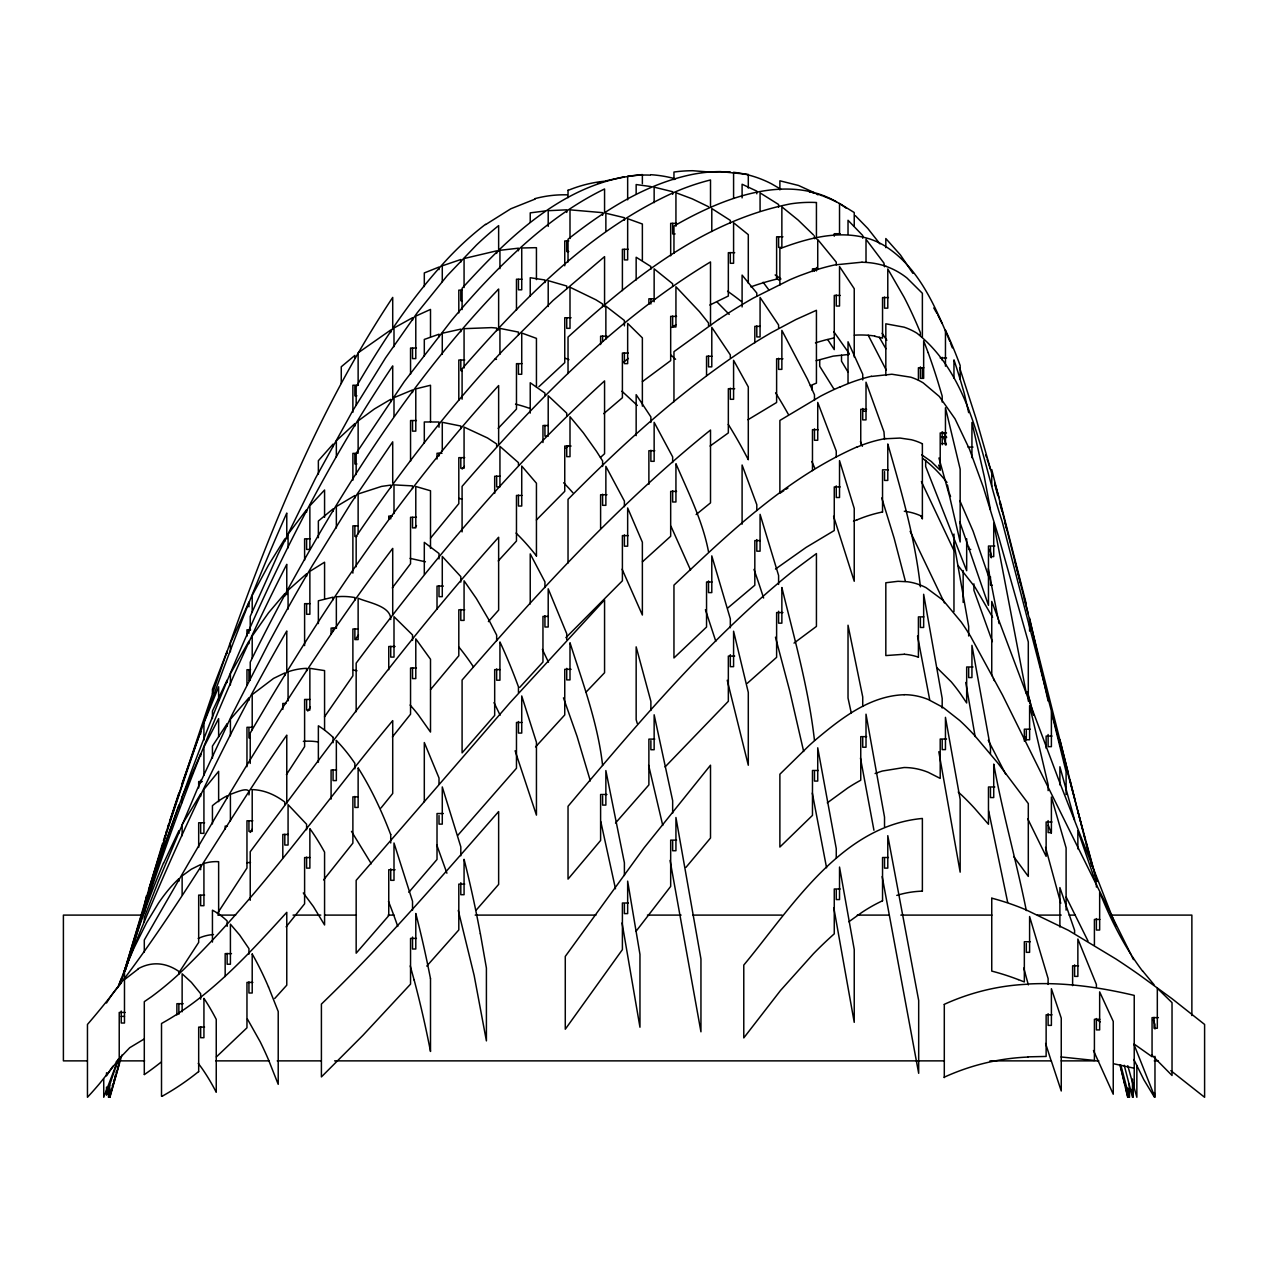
<?xml version="1.0" encoding="UTF-8"?>
<svg xmlns="http://www.w3.org/2000/svg" width="1268" height="1268" viewBox="0 0 1268 1268"><rect width="100%" height="100%" fill="white"/><g stroke="black" fill="none" stroke-linecap="round" stroke-linejoin="round"><path stroke-width="1.5" d="M110.364 1092.81L109.111 1097.28L109.111 1088.182M110.982 1090.575L111.616 1088.34M112.234 1086.105L112.868 1083.871M113.502 1081.636L114.136 1079.401M114.77 1077.166L115.404 1074.931M116.038 1072.696L116.672 1070.461M117.306 1068.227L117.956 1065.992M118.59 1063.757L119.224 1061.522M121.871 979.514L162.573 843.458M121.823 1055.135L109.936 1097.28L109.936 1092.731M124.486 970.622L153.666 876.109L178.867 805.132L178.867 807.494M118.368 1064.058L119.192 1061.284M110.126 1091.764L108.462 1097.28L108.462 1088.182M125.056 971.462C167.328 831.539 220.156 694.531 286.774 564.339L286.774 594.692M125.706 969.291L134.44 941.442A750.83 308.916 90 0 1 163.477 863.096M146.502 895.652L144.298 905.859M148.594 889.93C188.25 762.1 232.409 635.442 286.774 513.064L286.774 538.852M163.445 840.7L165.205 835.168M166.694 831.063L161.987 848.371M166.076 832.41C227.749 648.994 284.761 459.888 392.715 297.409L392.715 329.284M167.836 826.91L168.707 824.152M169.595 821.41L178.867 793.071L178.867 795.369M119.287 984.126L121.221 978.944M118.241 1059.271L103.738 1097.28L103.738 1079.068M117.781 987.645C165.442 864.935 220.886 745.045 286.774 631.004L286.774 671.977M163.556 863.27L178.867 830.794L178.867 833.203M250.224 832.41L252.237 829.114M307.775 711.079L310.327 707.068M286.409 774.653L304.605 746.646L304.605 699.445L310.042 699.445M217.462 913.404L246.959 868.025L246.959 820.776L252.839 820.776M178.693 973.063L198.68 942.393L198.68 895.097L204.56 895.097M324.497 716.848L352.884 675.812L352.884 628.991L358.321 628.991M356.213 638.216L358.464 634.967M112.884 1066.245L106.512 1075.819L106.512 1072.776M119.224 1058.954L99.681 1083.474A423.322 385.821 -90 0 1 91.565 1092.794L87.46 1097.28L87.46 1024.449C164.127 935.53 219.744 831.111 286.774 735.139L286.774 803.421M392.303 587.892L410.547 563.689L410.547 517.281L416.427 517.281M636.013 931.33L670.677 886.395L670.677 840.129L676.557 840.129M415.207 527.282L416.506 525.586M392.414 736.946L410.547 714.201L410.547 667.998L416.427 667.998M323.609 879.929L352.884 843.109L352.884 796.843L358.321 796.843M430.549 538.107L458.81 503.65L458.81 457.653L464.706 457.653M381.018 807.954L392.715 793.467L392.715 720.636C321.723 805.529 258.72 897.903 178.376 974.537A351.616 320.471 -90 0 1 151.415 996.791L144.298 1001.657L144.298 1074.487M286.124 926.845L304.605 903.799L304.605 857.548L310.042 857.548M685.956 867.391L710.508 838.021L710.508 765.19L644.033 847.896L565.274 956.421L565.274 1029.236L622.398 949.621L622.398 903.006L628.294 903.006M116.165 1061.902L129.701 1047.717L143.934 1039.142M430.565 689.57L458.81 655.762L458.81 609.797L464.706 609.797M462.138 469.049L464.389 466.402M408.819 892.307L437.016 859.45L437.016 813.533L443.356 813.533M615.519 823.027L648.883 784.892L648.883 739.117L654.764 739.117M457.78 835.358L516.472 768.25L516.472 722.475L521.909 722.475M476.245 910.059L498.641 884.398L498.641 811.568C441.121 877.107 384.283 943.535 321.406 1004.082L321.406 1076.912L363.044 1035.211L410.547 984.126L410.547 938.415L416.427 938.415M488.386 621.621L498.641 610.098L498.641 537.267C409.31 636.742 330.108 744.696 250.224 851.747L250.224 900.296M426.777 966.089L458.81 929.935L458.81 884.113L464.706 884.113M498.229 560.963L516.472 541.04L516.472 495.439L521.909 495.439M535.556 746.915L564.751 714.93L564.751 669.314L571.076 669.314M519.769 687.335L542.958 662.023L542.958 616.422L548.378 616.422M274.728 998.502L286.774 985.173L286.774 912.342C249.241 953.473 210.393 996.505 161.512 1023.498L161.512 1096.329L162.573 1095.774M665.066 766.934L728.339 701.283L728.339 656.079L734.679 656.079M498.15 428.394L516.472 409.089L516.472 363.662L521.909 363.662M586.022 692.154L604.567 672.722L604.567 599.891L509.799 702.932L356.165 880.357L356.165 953.187L388.753 915.639L388.753 869.737L395.077 869.737M565.908 637.63L622.398 580.792L622.398 535.603L628.294 535.603M536.38 519.991L564.751 491.318L564.751 446.051L571.076 446.051M538.884 386.724L564.751 362.664L564.751 317.745L571.076 317.745M565.877 448.317L568.127 446.162M642.432 561.819L670.677 536.269L670.677 491.398L676.557 491.398M747.248 683.341L776.618 657.315L776.618 612.571L782.942 612.571M600.461 457.463L604.567 453.738L604.567 380.907C511.575 465.419 431.041 562.516 356.165 663.164L356.165 711.713M216.384 1056.91L246.959 1027.809L246.959 982.415L252.839 982.415M603.695 413.669L622.398 397.74L622.398 353.043L628.294 353.043M727.705 608.054L754.825 585.214L754.825 540.596L760.245 540.596M696.132 514.554L710.508 502.873L710.508 430.042C618.736 503.84 538.948 591.237 462.091 680.06L462.091 752.891L494.679 715.421L494.679 669.615L500.115 669.615M827.275 802.866L847.737 787.983A204.211 186.127 90 0 1 860.75 780.232L860.75 736.645L866.63 736.645M623.19 362.442L628.373 358.4M794.022 643.098L816.433 626.408L816.433 553.577L794.703 569.728A679.727 619.529 -90 0 0 783.862 578.446C703.264 645.666 635.395 726.247 568.032 806.289L568.032 879.12L600.604 840.462L600.604 794.497L606.944 794.497M642.416 381.62L670.677 360.619L670.677 316.366L676.557 316.366M848.847 921.757L862.018 912.326A176.585 160.941 90 0 1 882.528 900.771M775.493 569.047L806.147 547.38L834.265 530.531L834.265 486.912L840.145 486.912M710.08 446.051L728.339 432.911L728.339 388.705L734.679 388.705M485.644 224.579L510.798 208.792L535.096 199.092M718.56 319.473L673.958 351.664L673.958 401.734M783.862 490.653L779.883 493.284L779.883 420.453L820.475 396.234A356.72 325.131 -90 0 1 833.789 389.656L840.24 386.788M671.723 327.445L675.796 324.83M747.977 419.74L776.618 402.495L776.618 358.781L782.942 358.781M785.875 489.353L787.888 488.069M138.26 968.974L124.486 979.641L124.486 1023.022L121.221 1023.022L121.221 1011.04M709.842 305.049L728.339 296.015L728.339 252.681L734.679 252.681M198.188 938.415L201.612 937.052A242.14 99.633 -90 0 1 213.515 934.548M853.491 521.211L857.136 519.706M857.136 446.875C786.445 478.02 729.433 532.798 673.958 585.134L673.958 657.949L706.545 627.026L706.545 582.012L711.982 582.012M816.132 360.698L833.124 356.134L849.116 354.422M597.497 183.321L600.556 182.37M601.571 182.069L602.601 181.768M605.866 180.864L624.395 176.775M834.265 337.859L825.959 339.84A257.626 234.802 -90 0 0 815.435 342.899M871.481 376.438L891.848 374.234L910.757 377.182A67.172 61.229 -90 0 1 923.199 382.873L939.319 396.472L955.042 418.852L969.529 449.316L983.302 487.134L999.136 538.583L1028.3 641.925L1028.3 701.109M886.158 438.728L900.026 438.062L911.343 439.727A64.097 58.423 90 0 1 922.375 443.768M544.939 210.995L530.23 212.866L530.23 221.963M246.895 862.684L250.509 862.494M711.792 171.877L725.692 171.766M1027.952 984.031C1063.709 982.082 1099.499 987.186 1134.226 995.396L1134.226 1088.832L1127.791 1065.706M1027.952 1056.846L1046.132 1056.45L1046.132 1014.796L1052.012 1014.796M904.1 694.737C869.864 695.815 841.239 718.306 816.101 739.371A454.99 414.684 -90 0 0 809.111 745.568L779.883 774.209L779.883 847.04L812.471 815.372L812.471 770.484L818.351 770.484M676.557 223.342L670.677 223.342L670.677 255.819M840.145 233.708L834.265 233.708L834.265 236.197M675.115 233.93L672.658 233.93L672.658 223.39M782.942 236.783L776.618 236.783L776.618 279.277M568.825 240.936L564.751 240.936L564.751 265.789M628.294 249.305L622.398 249.305L622.398 290.61M568.777 251.539L566.733 251.539L566.733 241.11M818.351 268.848L812.471 268.848L812.471 271.511M521.909 279.214L516.472 279.214L516.472 310.153M461.98 290.134L458.81 290.134L458.81 312.911M840.145 295.428L834.265 295.428L834.265 349.619L827.735 339.618M888.424 297.568L882.544 297.568L882.544 338.112L874.761 336.274M654.764 298.788L648.883 298.788L648.883 304.32M462.234 300.738L460.807 300.738L460.807 290.435M760.245 326.351L754.825 326.351L754.825 342.74M606.944 336.163L600.604 336.163L600.604 344.563M416.427 348.018L410.547 348.018L410.547 374.25M711.982 356.26L706.545 356.26L706.545 375.613M940.206 357.972L946.53 357.972M494.679 359.335L496.485 359.335M464.706 360.017L458.81 360.017L458.81 400.228M923.833 367.768L918.412 367.768L918.412 380.004M462.234 370.605L460.807 370.605L460.807 360.239M358.321 385.234L352.884 385.234L352.884 412.29M356.91 395.822L354.866 395.822L354.866 385.726M866.63 409.295L860.75 409.295L860.75 444.022M862.731 411.244L866.012 411.244M416.427 420.532L410.547 420.532L410.547 461.298M548.378 425.525L542.958 425.525L542.958 442.532M818.351 429.678L812.471 429.678L812.471 470.634M946.53 432.959L940.206 432.959L940.206 470.285L931.251 461.489L921.709 454.816M941.553 436.889L946.53 436.889M942.187 443.546L945.452 443.546M968.039 447.097L973.016 447.097M654.764 450.726L648.883 450.726L648.883 484.36M356.958 453.358L352.884 453.358L352.884 480.192M442.009 453.262L437.016 453.262L437.016 459.032M356.91 463.945L354.866 463.945L354.866 453.865M888.424 469.842L882.544 469.842L882.544 512.129M500.115 476.261L494.679 476.261L494.679 493.411M606.944 494.726L600.604 494.726L600.604 528.613M392.367 516.092L388.753 516.092L388.753 519.008M358.321 525.855L352.884 525.855L352.884 573.104M356.91 536.443L354.866 536.443L354.866 526.22M310.042 538.837L304.605 538.837L304.605 560.107M994.809 546.033L988.469 546.033L988.469 605.327L959.717 521.671M970.717 549.361L968.673 549.361L968.673 546.619M992.305 585.198L990.466 585.198L990.466 576.781M443.356 586.085L437.016 586.085L437.016 609.131M310.042 603.663L304.605 603.663L304.605 645.586M923.833 616.882L918.412 616.882L918.412 657.189M336.527 628.072L331.091 628.072L331.091 633.968M250.573 629.831L246.959 629.831L246.959 636.187M395.077 646.506L388.753 646.506L388.753 669.71M973.016 666.984L966.676 666.984L966.676 702.979L960.748 694.182A184.399 168.058 90 0 0 951.206 681.788L936.767 667.57M250.573 669.71L246.959 669.71L246.959 685.196M250.367 680.314L248.94 680.314L248.94 670.534M285.982 703.455L282.812 703.455L282.812 709.414M252.839 727.293L246.959 727.293L246.959 766.712M1030.218 729.179L1024.338 729.179L1024.338 741.146M1052.012 736.074L1046.132 736.074L1046.132 748.247M250.367 737.897L248.94 737.897L248.94 727.864M946.53 739.022L940.206 739.022L940.206 778.409L928.255 772.339A76.064 69.328 90 0 0 904.1 767.52L882.385 771.023A128.781 117.369 -90 0 0 875.094 773.559M336.527 770.009L331.091 770.009L331.091 799.078M202.294 781.548L198.68 781.548L198.68 787.888M994.809 786.984L988.469 786.984L988.469 824.263L974.616 808.334A263.95 240.571 90 0 0 961.952 795.401L959.163 792.865A158.674 144.615 -90 0 0 958.212 792.04M1052.012 822.013L1046.132 822.013L1046.132 856.36L1027.714 818.795M204.56 822.758L198.68 822.758L198.68 847.404M227.416 826.118L225.165 826.118L225.165 829.114M288.248 834.455L282.812 834.455L282.812 857.739M888.424 857.517L882.544 857.517L882.544 900.819M840.145 888.979L834.265 888.979L834.265 933.834A423.179 385.694 90 0 0 813.359 953.821L780.517 990.466L743.777 1037.906L743.777 965.075C791.137 908.126 840.636 825.848 922.375 818.462L922.375 891.293M140.605 915.1L63.4 915.1L63.4 1060.872L87.159 1060.872M217.827 915.1L235.642 915.1M293.051 915.1L320.772 915.1M324.735 915.1L356.403 915.1M388.087 915.1L394.015 915.1M475.199 915.1L595.96 915.1M647.425 915.1L681.09 915.1M692.962 915.1L782.055 915.1M857.295 915.1L888.963 915.1M900.835 915.1L991.909 915.1M1037.446 915.1L1061.205 915.1M1069.13 915.1L1075.058 915.1M1110.705 915.1L1191.872 915.1L1191.872 1015.557M1099.832 919.443L1094.411 919.443L1094.411 945.278M1030.218 941.744L1024.338 941.744L1024.338 981.955L1018.331 979.593M231.489 953.631L225.165 953.631L225.165 976.534M1078.497 965.804L1072.617 965.804L1072.617 985.632M183.226 1003.701L176.886 1003.701L176.886 1014.955M125.104 1012.435L119.224 1012.435L119.224 1063.868L109.65 1097.28L109.65 1085.139M121.221 1016.381L124.486 1016.381M1158.397 1017.633L1152.057 1017.633L1152.057 1056.72L1134.067 1044.008M1099.832 1019.298L1094.411 1019.298L1094.411 1060.46L1061.078 1056.957M204.56 1027.112L198.68 1027.112L198.68 1071.714M120.809 1060.872L144.568 1060.872M215.845 1060.872L269.291 1060.872M277.216 1060.872L320.772 1060.872M334.625 1060.872L944.391 1060.872M989.928 1060.872L1051.299 1060.872L1061.253 1090.987L1061.253 1018.156L1051.394 988.723L1051.394 1025.384L1048.113 1025.384L1048.113 1013.687M1061.205 1060.872L1098.817 1060.872M1154.245 1060.872L1158.207 1060.872M862.018 262.191L834.82 264.917A242.838 221.329 90 0 0 810.204 271.859L799.87 275.616A348.177 317.333 90 0 0 789.916 279.737L753.351 298.059A626.772 571.266 90 0 0 718.576 319.504M726.849 171.814L730.32 172.02M904.338 654.256L885.825 655.572L885.825 582.757L897.998 581.299L907.603 581.774A64.937 59.184 90 0 1 926.131 587.718L943.012 600.208L961.255 622.081A289.5 263.855 90 0 1 970.527 636.251L1002.528 695.086L1131.23 955.058M410.071 558.348L425.414 561.803M904.306 511.258L906.351 511.543A65.207 59.438 -90 0 1 922.375 516.583M711.808 172.226L692.756 170.72A164.824 150.226 -90 0 0 673.958 172.036L673.958 179.612M650.88 186.554L636.156 184.557L636.156 193.671M1113.906 1063.82L1134.226 1068.227M809.38 191.975L810.395 192.213M812.423 192.736L814.468 193.291M459.079 498.372L462.138 499.275M817.733 194.258L818.89 194.638M820.047 195.018L822.361 195.827M823.518 196.239L829.32 198.553M829.89 198.807L836.246 201.77M708.527 206.732L692.233 198.838L675.939 192.736L675.939 226.211M813.945 192.53L798.539 185.477L779.883 180.801L779.883 189.915M816.101 193.766L817.733 194.749M1096.376 1019.409L1100.323 1021.85M780.898 189.249L771.546 183.844A126.499 115.293 -90 0 0 737.913 172.86L733.586 172.29L733.586 198.268M846.327 208.253C794.085 169.199 723.774 197.237 673.958 226.069L673.958 253.378M1170.84 1070.636L1204.6 1097.28L1204.6 1024.449L1172.139 998.788L1138.601 974.331A1011.246 921.693 -90 0 0 1115.967 959.004L1068.417 930.332L1025.749 909.711A301.388 274.696 90 0 0 991.782 898.172M621.954 391.241L637.313 405.443M670.962 355.103L675.59 359.256M776.476 277.993L778.774 280.069M855.282 215.623L867.788 228.43L879.913 243.868M717.355 302.323L729.195 314.369M813.517 234.976L798.158 220.077L781.865 206.858L781.865 247.387L778.6 247.387L778.6 236.656M814.405 235.911L814.468 238.701M957.926 565.449L975.029 587.195L992.606 617.294M1154.054 984.729L1142.722 971.066M410.119 705.04L414.161 709.7A406.489 167.249 90 0 1 418.345 714.883L430.502 732.064L430.502 659.249L415.793 638.866L415.793 678.586L412.528 678.586L412.528 667.681M1151.693 1054.897L1172.028 1075.486L1172.028 1002.655L1157.319 988.279L1157.319 1028.237L1154.054 1028.237L1154.054 1017.348M303.29 892.941L313.402 906.557L324.576 924.974L324.576 852.159A346.37 142.507 -90 0 0 309.868 828.638L309.868 868.136L306.602 868.136L306.602 857.168M198.283 1063.361L201.628 1067.894A296.95 122.172 90 0 1 216.242 1092.255L216.242 1019.377A301.705 124.137 -90 0 0 203.942 998.36L203.926 1037.715L200.661 1037.715L200.661 1026.715M833.837 331.725L849.211 353.566M763.13 282.241L768.741 289.77M1013.687 856.534L1028.3 876.41L1028.3 803.579L997.853 763.051L974.616 735.503A257.452 234.659 -90 0 0 959.765 720.541L943.075 707.417L928.255 699.508A76.064 69.328 90 0 0 904.1 694.69M351.505 831.38L371.318 863.793M882.116 333.278L886.823 340.299M943.186 432.404L944.343 434.131A154.11 140.463 -90 0 1 946.578 437.634M247.418 1019.028L260.114 1041.614A369.987 152.223 -90 0 1 268.499 1059.779L278.215 1084.33L278.215 1011.499L268.499 986.948M912.881 273.365L900.423 254.947L885.825 238.542L885.825 247.656M833.964 389.118L819.714 366.262L819.714 360.35M848.149 372.269L841.508 361.19L841.508 355.246M879.295 337.272L885.92 348.779M933.755 307.934L934.421 309.075M934.912 309.947L935.911 311.706M936.402 312.594L936.894 313.481M937.876 315.272L938.352 316.176M868.215 335.228L886.158 369.939M988.247 740.274L1005.778 774.383M938.843 317.079L942.187 323.562M494.029 702.63L500.131 715.2M1087.992 940.983L1066.182 897.047M959.813 500.606L973.079 531.118L988.469 576.037M1131.975 956.579L1133.481 959.607M542.371 649.438L548.473 662.197M910.107 531.26L944.438 602.918M622.112 569.221L642.369 615.028L642.369 542.213L627.66 507.961L627.66 546.191L624.395 546.191L624.395 534.906M670.978 526.283L690.537 569.998M921.392 481.586L953.885 550.407M1133.861 1059.509L1143.815 1079.654L1154.466 1097.28L1154.466 1092.731M921.059 516.076L922.375 518.929L922.375 443.768M860.417 441.565L862.399 446.257M1093.476 1050.522L1113.241 1094.221L1113.241 1021.39L1099.657 991.877L1099.657 1029.901L1096.392 1029.901L1096.392 1018.537M949.764 341.235C934.722 305.208 917.874 265.488 882.782 244.692A87.809 80.043 -90 0 0 870.514 239.224C840.462 229.349 808.413 237.893 779.883 248.671L779.883 285.078M1134.258 1045.133L1154.974 1097.28L1154.974 1056.307M1153.151 1019.852L1154.974 1024.449L1154.974 1028.998M1115.967 926.306L1059.921 783.053L991.75 601.428L991.75 674.243L992.59 676.367M943.17 436.62L946.388 444.783M938.621 465.102L940.206 469.16M993.415 678.507L994.239 680.631M950.414 342.883L952.347 347.86M436.731 844.837L446.907 873.192M563.452 697.828L577.083 736.439L590.349 780.929M1051.33 833.33L1048.287 825.278M515.109 750.783L536.443 815.118L536.443 742.303L521.734 695.958L521.734 733.062L518.454 733.062L518.454 721.508M949.003 492.333L947.434 484.962M949.51 493.727L950.556 496.517M928.097 352.567L923.659 340.775L923.659 378.355L920.394 378.355L920.394 366.912M992.384 641.608L973.919 590.317L973.919 583.866M833.583 516.266L854.236 581.267L854.236 508.452L839.527 460.633L839.527 497.5L836.246 497.5L836.246 485.882M705.42 609.718L715.802 641.291M959.654 367.831L976.059 418.583L992.606 476.419M985.711 455.006L986.393 457.035M987.09 459.079L988.105 462.138M1025.051 736.851L1026.081 739.926M881.735 497.912L894.13 538.187L905.4 581.33M988.454 463.169L990.466 469.366M1051.172 1060.872L1045.609 1043.469M938.938 457.986L949.558 496.184L960.161 541.975L960.161 469.144L945.452 407.757L945.452 444.989M994.809 483.314L999.041 497.595M1074.598 819.952L1059.889 766.76L1059.889 784.955M1060.777 903.291L1045.561 847.389M637.249 723.41L636.156 719.685L636.156 646.854L650.88 701.362L650.88 710.429M1096.091 878.534L1096.392 879.58M1095.489 876.41L1094.886 874.302M989.737 549.424L991.449 555.416M1000.072 501.193L1026.319 604.139M1134.305 1088.324L1136.857 1097.28L1136.857 1065.421M1093.682 870.07L1094.585 873.256M990.356 554.591L991.275 557.809M775.477 637.202L789.774 691.171L803.674 751.496M410.23 965.883L414.161 980.116M1093.381 869.024L1089.909 856.566M458.271 910.456L474.153 975.457L486.405 1040.885L486.405 968.055L480.366 933.724M727.23 680.25L748.294 765.238L748.294 692.407L733.586 631.21L733.586 666.667L730.32 666.667L730.32 654.7M1094.981 874.096L1097.01 881.498M1089.64 855.551L1087.405 847.373M1094.474 872.241C1062.299 755.649 1032.723 638.359 1002.116 521.354C980.814 457.32 972.81 377.737 916.875 333.151A71.816 65.46 -90 0 0 904.132 327.176L885.825 323.8L885.825 375.423M994.968 485.042L997.757 495.423M1085.963 841.984L1087.136 846.342M1085.376 839.796L1083.617 833.219M999.612 502.334L1001.894 510.956M1131.088 1089.323L1133.196 1097.28L1133.196 1083.617M1083.046 831.031L1077.863 811.171L1077.863 813.39M1005.048 522.939L1006.824 529.739M1028.823 697.226L1030.504 703.724M1124.225 1065.247L1132.483 1097.28L1132.483 1079.068M1033.547 715.263L1027.524 691.837M1064.296 761.085L1065.199 764.604M1120.88 1065.199L1129.265 1097.28L1129.265 1083.617M1015.24 562.406L1020.502 583.074M1074.598 798.396L1070.889 783.767M1085.36 840.827L1069.97 780.089M1086.153 843.965L1088.958 854.997M1090.971 862.858L1091.764 866.012M648.63 765.238L662.752 825.42M1024.417 598.575L1028.3 614.092M1070.826 783.355L991.75 469.572L991.75 486.262M1068.131 772.751L1059.889 739.672L1059.889 744.237M1124.938 1084.853L1120.468 1066.245M1119.993 1064.914L1127.696 1097.28L1127.696 1088.182M1125.683 1087.96L1127.918 1097.28L1127.918 1092.731M600.794 821.601L615.487 888.773M1007.68 902.372L988.644 810.918M851.256 712.917L848.023 698.05L848.023 625.219L862.731 696.972L862.731 706.403M917.525 635.981L929.666 699.571M988.295 568.761L998.265 619.529M670.075 860.417L700.95 1031.819L700.95 958.988L675.939 817.511L675.939 850.733L672.658 850.733L672.658 841.334M812.312 793.071L826.577 867.803M860.465 758.074L873.937 830.255M998.518 620.86L999.041 623.539M953.964 543.306L968.673 626.392L968.673 635.997M622.065 922.93L639.96 1027.223L639.96 954.408L627.66 881.133L627.66 913.61L624.395 913.61L624.395 904.084M833.837 907.936L854.236 1022.341L854.236 949.51L839.527 867.058L839.527 899.567L836.262 899.567L836.262 890.025M882.163 876.537L918.682 1073.314L918.682 1000.484L887.79 835.66L887.79 868.12L884.525 868.12L884.525 858.563M975.14 736.565L965.772 682.453M938.811 751.734L960.161 872.162L960.161 799.347L945.452 717.339L945.452 749.61L942.187 749.61L942.187 740.021M1129.503 1088.182L1129.503 1097.28M1096.392 887.045L1096.392 884.192L1077.863 830.698L1077.863 848.894M1096.392 918.571L1096.392 930.03L1099.657 930.03L1099.657 892.371L1104.571 904.005A438.966 180.611 90 0 0 1142.674 971.272M1096.392 987.296L1096.392 984.459L1077.863 939.017L1077.863 976.392L1074.598 976.392L1074.598 964.869M1074.598 933.169L1074.598 930.284L1059.889 887.584L1059.889 927.035M1066.103 794.561L1066.103 771.8L1051.394 711.871L1051.394 746.662L1048.113 746.662L1048.113 734.505M1066.103 910.123L1066.103 847.912L1051.394 797.065L1051.394 832.6L1048.113 832.6L1048.113 820.602M1048.113 701.03L1029.6 618.087L1029.6 631.099M1048.113 790.614L1048.113 784.623L1029.6 705.69L1029.6 739.767L1026.319 739.767L1026.319 730.495M1048.113 984.428L1048.113 978.579L1029.6 916.542L1029.6 952.331L1026.319 952.331L1026.319 943.392M1026.319 693.406L993.732 523.24L993.732 556.62L990.466 556.62L990.466 547.269M1026.319 910.582C1016.571 861.828 1002.623 813.327 993.732 764.097L993.732 797.572L990.466 797.572L990.466 788.189M991.75 898.267L991.75 971.098A285.252 259.988 90 0 1 1018.315 979.625M990.466 509.815L984.253 476.451L971.938 422.45L971.938 457.685M990.466 753.747L990.466 747.502L971.938 645.333L971.938 677.572L968.673 677.572L968.673 667.982M968.673 412.655L964.33 393.666A498.752 205.21 90 0 0 953.964 359.874L953.964 378.102M966.676 538.757L966.676 570.727L925.656 466.529L925.656 460.252M963.157 570.552L963.157 602.411M960.161 379.164L960.161 365.517A404.318 166.346 -90 0 0 945.468 330.235L945.452 366.183M953.964 534.034L953.964 611.588M944.295 1004.795L944.295 1077.626M942.187 357.322L942.187 360.128M942.187 402.019L942.187 396.091L938.003 382.096A478.971 197.063 -90 0 0 928.113 352.567M942.187 431.691L942.187 444.751M942.187 708.035L942.187 698.446L923.659 594.28L923.659 627.47L920.394 627.47L920.394 618.087M922.375 337.288L922.375 293.288L906.937 277.961A82.991 75.636 -90 0 0 886.173 266.407M922.375 368.116L922.375 377.214M920.394 335.465L920.394 332.612A458.683 188.726 90 0 0 904.1 297.235L887.79 268.959L887.79 308.156L884.525 308.156L884.525 297.108M920.394 586.799C915.1 538.377 901.199 490.843 887.79 443.959L887.79 480.429L884.525 480.429L884.525 471.648M884.525 266.74L883.939 263.094L866.012 239.303L866.012 261.699M884.525 439.441L883.97 431.865L866.012 382.191L866.012 419.882L862.731 419.882L862.731 408.47M884.525 826.704L884.525 817.147L866.012 714.185L866.012 747.232L862.731 747.232L862.731 737.817M862.731 238.241L862.731 235.515L848.023 220.267L848.023 233.93M862.731 379.94L862.731 374.234L848.023 341.774L848.023 382.73M854.236 226.179L854.236 212.533L839.527 203.451L839.527 234.089M854.236 356.958L854.236 288.692L839.527 266.565L839.527 306.032L836.246 306.032L836.246 295.048M836.246 264.853L836.246 262.111L817.733 239.525L817.733 269.466M836.246 456.845L836.246 451.043L817.733 402.416L817.733 440.265L814.468 440.265L814.468 428.885M836.262 858.214L836.262 848.672L817.733 747.803L817.733 781.072L814.468 781.072L814.468 771.689M816.433 202.611L816.433 239.034M816.433 267.516L816.433 270.892M814.468 268.578L814.468 271.304M814.468 400.434L814.468 394.76L807.478 379.18L781.865 330.393L781.865 369.368L778.6 369.368L778.6 358.273M814.468 740.401C808.667 688.778 794.244 638.058 781.865 587.512L781.865 623.159L778.6 623.159L778.6 611.239M812.154 385.662L812.154 390.211M778.6 207.191L778.6 204.497L760.071 192.894L760.071 210.757M778.6 327.762L778.6 324.988L760.071 297.441L760.071 336.939L756.806 336.939L756.806 325.971M778.6 584.421L778.6 575.482L760.071 514.332L760.071 551.184L756.806 551.184L756.806 539.566M756.806 193.798L756.806 191.135L742.097 184.24L742.097 197.887M756.806 295.809L756.806 293.067L742.097 275.093L742.097 306.951M756.806 510.497L756.806 504.696L742.097 465.007L742.097 524.175M748.294 188.076L748.294 174.413L720.303 171.592A177.615 161.892 90 0 0 692.233 174.445C645.729 183.939 604.788 210.234 568.032 239.224L568.032 261.985M748.294 283.208L748.294 234.659L733.586 222.772L733.586 263.284L730.32 263.284L730.32 252.554M730.32 223.073L730.32 220.394L711.792 208.538L711.792 231.489M730.32 357.671L730.32 354.897L711.792 327.35L711.792 366.864L708.527 366.864L708.527 355.896M730.32 388.198L730.32 399.293L733.586 399.293L733.586 360.302L748.294 386.914L748.294 459.729A649.723 267.326 -90 0 0 728.276 424.4M730.32 627.771L730.32 618.8L711.792 555.875L711.792 592.6L708.527 592.6L708.527 580.95M710.508 207.27L710.508 179.961A268.42 244.645 -90 0 0 672.801 192.974C588.431 231.458 522.226 300.199 462.091 368.829L462.091 399.166M710.508 325.654L710.508 261.921C614.298 319.964 535.112 402.083 462.091 486.373L462.091 531.894M708.527 325.733L708.527 322.991L699.445 311.627L675.939 286.758L675.939 326.97L672.658 326.97L672.658 316.16M708.527 551.818C702.789 521.275 688.27 492.364 675.939 463.723L675.939 501.985L672.658 501.985L672.658 490.716M672.658 194.369L672.658 191.722L654.145 187.157L654.145 202.674M672.658 286.473L672.658 283.778L654.145 268.832L654.145 301.768M672.658 462.535L672.658 456.892L654.145 422.339L654.145 461.314L650.88 461.314L650.88 450.219M672.658 813.168L672.658 800.647L654.145 714.787L654.145 749.721L650.88 749.721L650.88 740.655M650.88 269.196L650.88 266.518L636.156 257.245L636.156 280.006M650.88 298.662L650.88 304.019M650.88 422.466L650.88 416.903L636.156 394.665L636.156 435.637M642.369 183.686L642.369 174.572L627.66 176.236L627.66 199.853M642.369 260.416L642.369 224.008L627.66 218.698L627.66 259.908L624.395 259.908L624.395 249.352M642.369 406.156L642.369 337.874L627.66 323.388L627.66 363.631L624.395 363.631L624.395 352.853M624.395 220.347L624.395 217.7L605.866 213.246L605.866 231.362M624.395 325.892L624.395 320.487L605.866 306.159L605.866 339.142M624.395 506.709L624.395 501.066L605.866 466.355L605.866 505.33L602.601 505.33L602.601 494.235M624.395 875.506L624.395 862.795L605.866 770.564L605.866 805.085L602.601 805.085L602.601 795.955M604.567 211.724L604.567 188.964C556.557 212.311 516.551 248.877 480.366 287.567A870.926 793.8 -90 0 0 451.519 320.471L404.302 381.589L356.165 453.31L356.165 474.549M604.567 306.713L604.567 256.643L553.038 300.484L503.745 349.572A1250.834 1140.059 -90 0 0 480.366 375.201C435.352 426.032 394.3 480.271 356.165 536.412L356.165 566.748M602.601 215.291L602.601 212.659L569.998 209.838L569.998 238.511M602.601 306.65L602.601 303.971L595.865 299.771L569.998 287.234L569.998 328.333L566.733 328.333L566.733 317.761M602.601 336.068L602.601 341.409M602.601 466.481L602.601 460.934L596.531 451.376L583.28 432.721L569.998 416.728L569.998 456.654L566.733 456.654L566.733 445.781M602.601 765.492C597.941 723.568 582.82 682.945 569.998 642.749L569.998 679.902L566.733 679.902L566.733 668.347M568.032 190.105L568.032 197.681M568.032 373.505L568.032 337.082C632.288 278.738 703.423 220.997 790.661 203.847A155.013 141.287 90 0 1 816.449 202.515M568.032 563.055L568.032 499.338C621.288 445.433 677.587 393.983 740.655 351.712A629.245 573.516 -90 0 1 771.594 332.485L795.876 319.552L816.433 310.295L816.433 383.126A339.19 309.154 -90 0 0 810.3 385.71M566.733 212.438L566.733 209.822L548.204 210.694L548.204 226.386M566.733 288.676L566.733 286.029L548.204 280.672L548.204 306.507M566.733 415.904L566.733 413.178L548.204 395.743L548.204 436.113L544.939 436.113L544.939 425.366M566.733 639.484L566.733 633.715L548.204 588.796L548.204 627.01L544.939 627.01L544.939 615.725M544.939 282.606L544.939 279.974L530.23 277.724L530.23 295.935M544.939 395.79L544.939 393.096L530.23 382.762L530.23 413.099M544.939 587.512L544.939 581.869L530.23 553.894L530.23 603.964M536.443 279.594L536.443 247.72L534.605 247.704L521.734 247.989L521.734 289.801L518.454 289.801L518.454 279.404M536.443 386.93L536.443 338.382L521.734 333.024L521.734 374.266L518.454 374.266L518.454 363.726M536.443 556.066L536.443 483.235L521.734 466.038L521.734 506.027L518.454 506.027L518.454 495.186M518.454 250.795L518.454 248.195L499.941 250.303L499.941 268.673M518.454 334.736L518.454 332.089L499.941 328.412L499.941 354.358M518.454 465.372L518.454 462.661L499.941 446.368L499.941 486.864L496.66 486.864L496.66 476.134M518.454 692.629L518.454 686.844A529.327 217.779 90 0 0 499.941 641.941L499.941 680.203L496.66 680.203L496.66 668.933M498.641 251.429L498.641 225.625A359.605 327.746 90 0 0 476.451 245.057L447.144 275.758L417.22 312.8L385.567 357.877L352.552 411.07L315.621 477.988L278.104 554.164L250.224 616.391L250.224 630.053M498.641 330.013L498.641 289.041C412.845 378.656 345.34 484.202 286.045 592.631A2021.874 1842.816 90 0 0 250.24 662.15L250.224 680.361M498.641 444.735L498.641 385.551C402.225 490.843 321.803 609.86 250.224 733.094L250.224 763.431M496.66 253.426L496.66 250.842L464.072 258.529L464.072 287.535M496.66 330.663L496.66 328.047L491.572 327.619L464.072 328.666L464.072 367.989M496.66 446.653L496.66 443.974L487.546 437.983L464.072 427.078L464.072 468.257L460.807 468.257L460.807 457.7M496.66 640.736L496.66 635.109L488.687 619.561L476.388 598.544L464.072 580.807L464.072 620.401L460.807 620.401L460.807 609.448M462.091 309.582L462.091 288.343C509.023 236.783 564.973 182.021 637.82 175.253A148.182 135.058 90 0 1 650.167 175.127M460.807 262.096L460.807 259.528L442.278 265.82L442.278 281.686M460.807 331.74L460.807 329.141L442.278 333.246L442.278 354.343M460.807 428.679L460.807 426.032L442.278 422.307L442.278 450.869M460.807 582.075L460.807 576.607L442.278 556.462L442.278 596.673L439.013 596.673L439.013 585.895M460.807 855.805L460.807 846.834L442.278 786.937L442.278 824.121L439.013 824.121L439.013 815.482M460.807 882.734L460.807 894.701L464.072 894.701L464.072 859.324A672.642 276.757 -90 0 1 480.334 933.755M439.013 269.608L439.013 267.041L424.304 272.937L424.304 286.584M439.013 336.781L439.013 334.213L424.304 339.428L424.304 356.118M439.013 427.237L439.013 422.006L424.304 421.975L424.304 443.214M439.013 453.389L439.013 456.004M439.013 558.919L439.013 553.514L424.304 542.371L424.304 574.23M439.013 783.751L439.013 777.997L424.304 742.541L424.304 801.709M430.502 336.733L430.502 309.424L415.793 316.097L415.793 358.606L412.528 358.606L412.528 348.383M430.502 421.658L430.502 385.25L415.793 388.896L415.793 431.136L412.528 431.136L412.528 420.833M430.502 548.41L430.502 490.764L415.793 486.484L415.793 527.868L412.528 527.868L412.528 517.376M430.502 978.627L430.502 1051.457A615.614 253.283 -90 0 0 414.176 980.085M412.528 320.281L412.528 317.729L393.999 328L393.999 346.687M412.528 392.541L412.528 389.958L393.999 397.661L393.999 416.269M412.528 488.513L412.528 485.882L393.999 484.883L393.999 513.619M412.528 640.403L412.528 634.951L393.999 616.692L393.999 657.093L390.734 657.093L390.734 646.363M412.528 910.218L412.528 901.263L393.999 842.998L393.999 880.325L390.734 880.325L390.734 868.834M412.528 937.068L412.528 949.003L415.793 949.003L415.793 913.499A619.624 254.947 -90 0 1 430.486 978.658M392.715 397.772L392.715 365.897C307.87 491.889 244.217 630.846 190.866 772.703C174.588 819.001 155.885 865.204 144.298 912.691M392.715 482.791L392.715 441.819L351.299 502.714L312.197 565.829A1994.564 1817.916 90 0 0 268.515 643.447L231.6 715.643L196.952 789.885L158.31 881.545L144.298 917.509L144.298 922.058M392.715 615.154L392.715 548.394C299.169 671.818 221.171 805.862 144.298 940.016L144.298 952.157M390.734 332.549L390.734 329.997L358.131 352.837L358.131 385.076M390.734 401.877L390.734 399.309L374.44 408.946L358.131 420.913L358.131 453.183M390.734 487.704L390.734 485.105L381.557 486.405L358.131 493.981L358.131 533.796M390.734 516.298L390.734 518.897M390.734 619.497C391.019 605.898 368.148 602.696 358.131 598.227L358.131 639.595L354.866 639.595L354.866 629.087M390.734 834.344L390.734 842.966M358.131 768.218L358.131 807.447L354.866 807.447L354.866 796.415M356.165 405.063L356.165 386.851C381.605 343.359 409.39 300.833 443.356 263.443A329.506 300.326 90 0 1 485.501 224.341M354.866 357.941L354.866 355.42L341.266 366.769L341.266 383.459M354.866 426.111L354.866 423.591L336.353 440.741L336.353 457.019M354.866 498.086L354.866 495.519L336.353 506.55L336.353 527.979M354.866 600.192L354.866 597.561A399.024 164.174 90 0 0 340.981 596.499L336.353 596.784L336.353 628.199M354.866 768.836L354.866 763.32A347.67 143.046 90 0 0 336.353 740.496M336.353 740.512L336.353 780.597L333.072 780.597L333.072 769.787M333.072 446.621L333.072 444.117L318.363 460.712L318.363 474.359M333.072 511.432L333.072 508.896L318.363 521.021L318.363 537.711M333.072 599.764L333.072 597.165L318.363 600.794L318.363 623.555M333.072 628.294L333.072 630.878M333.072 737.326L333.072 742.731M324.576 517.312L324.576 490.003L309.868 505.805L309.868 549.424L306.602 549.424L306.602 539.486M324.576 598.607L324.576 562.199L309.868 571.361L309.868 614.267L306.602 614.267L306.602 604.139M324.576 729.782L324.576 670.598L309.868 668.347L309.868 710.048L306.602 710.048L306.602 699.619M318.363 762.226L318.363 725.803A323.403 133.061 -90 0 1 333.072 737.326M306.602 512.145L306.602 509.673L288.074 534.129L288.074 547.903M306.602 576.306L306.602 573.786L288.074 590.238L288.074 609.226M306.602 670.962L306.602 668.363A357.085 146.914 90 0 0 288.074 671.771L288.074 700.839M306.602 829.747L306.602 824.263L288.074 804.657L288.074 845.043L284.809 845.043L284.809 834.312M284.809 541.388L284.809 538.932L268.499 565.116L252.205 595.437L252.205 612.301M284.809 596.134L284.809 593.63L268.499 612.84L252.205 636.045L252.205 658.171M284.809 675.527L284.809 672.959L273.571 678.412L252.205 694.626L252.205 729.782M284.809 804.768L284.809 802.073A277.026 113.977 90 0 0 252.205 789.615M252.205 789.679L252.205 831.38L248.94 831.38L248.94 820.967M252.205 954.075L252.205 993.002L248.94 993.002L248.94 981.908M248.94 606.849L248.94 602.046L230.411 643.177L230.411 651.736M248.94 630.83L248.94 633.239M248.94 643.637L248.94 641.196L230.411 673.736L230.411 684.958M248.94 700.285L248.94 697.78L230.411 719.257L230.411 735.725M248.94 794.925C251.444 784.591 235.452 792.896 230.411 794.259L230.411 820.792M248.94 954.17L248.94 948.622L239.684 935.055L230.411 924.166L230.411 964.235L227.146 964.235L227.146 953.409M227.146 653.464L227.146 651.102L212.438 689.316L212.438 693.865M227.146 682.485L227.146 680.092L212.438 711.031L212.438 718.607M227.146 726.152L227.146 723.679L212.438 746.075L212.438 758.216M227.146 798.365L227.146 795.813A306.872 126.261 -90 0 0 212.438 805.671L212.438 823.867M227.146 926.353L227.146 920.948A238.257 98.032 90 0 0 212.438 910.186L212.438 942.061M218.635 700.443L218.635 686.78L203.926 722.871L203.926 740.1M218.635 736.819L218.635 718.623L203.926 747.01L203.926 775.224M218.635 801.677L218.635 771.324L203.926 789.346L203.926 833.345L200.661 833.345L200.661 823.503M218.635 914.814L218.635 861.701A241.38 99.316 -90 0 0 203.926 863.46L203.926 905.701L200.661 905.701L200.661 895.414M200.661 733.76L200.661 731.414L182.132 783.339L182.132 786.255M200.661 756.283L200.661 753.889L182.132 796.843L182.132 802.581M200.661 780.185L200.661 782.578M200.661 796.431L200.661 793.974L182.132 824.58L182.132 835.77M200.661 869.721L200.661 864.57L191.405 869.166L182.132 875.887L182.132 894.764M200.661 999.2L200.661 993.7L191.405 982.367L182.132 973.808L182.132 1011.769M178.867 878.787L178.867 881.308M178.867 974.109L178.867 971.431A201.723 83.006 -90 0 0 138.228 968.689M178.867 1003.574L178.867 1014.289M124.486 979.102L124.486 970.495L133.679 948.702L146.565 922.755L158.437 903.228A304.954 125.469 -90 0 1 178.867 878.74M106.512 1087.088L106.512 1094.68M535.001 198.632A133.933 122.077 90 0 1 566.939 194.844M568.127 190.374A151.193 137.8 90 0 1 606.643 181.039M650.643 174.699A145.329 132.458 90 0 1 675.511 178.867M922.629 458.414A347.004 142.777 90 0 1 947.006 482.474M515.521 404.127A756.457 311.231 -90 0 1 529.501 408.328M727.578 291.26A829.89 341.441 -90 0 1 741.463 301.562M303.353 741.368A351.918 144.79 -90 0 1 317.491 741.843M516.092 533.099A523.922 215.56 -90 0 1 536.459 555.955M565.417 358.368A840.668 345.879 -90 0 1 568.92 359.621M750.846 286.885A290.737 264.996 90 0 1 776.587 279.15M775.144 274.934A776.602 319.52 90 0 1 780.945 278.976M854.347 335.18A117.845 107.415 -90 0 1 874.793 336.02M862.018 262.27A93.832 85.527 -90 0 1 886.189 266.343M106.639 1094.934A531.355 218.619 90 0 1 118.621 1058.812M353.487 670.122A402.051 165.426 -90 0 1 356.99 670.756M459.016 647.203A452.819 186.301 90 0 1 473.424 666.841M563.642 482.775A572.28 235.468 -90 0 1 572.835 492.697M775.588 392.842A666.382 274.173 90 0 1 788.316 414.303M811.885 461.568A666.382 274.173 90 0 1 814.88 468.415M840.288 386.93A205.036 186.871 -90 0 1 871.433 376.263M857.168 519.817A156.55 142.682 -90 0 1 882.512 511.987M857.2 447.033A152.049 138.592 -90 0 1 886.126 438.49M904.338 654.272A65.54 59.739 90 0 1 918.412 657.173M106.512 1003.02A256.532 105.545 -90 0 1 121.205 983.033M160.973 1062.219A313.608 285.839 -90 0 1 144.346 1074.582M252.221 954.027A353.423 145.408 90 0 1 268.483 986.98M198.585 1071.587A282.399 257.404 90 0 1 162.653 1095.948M388.468 901.405A467.607 192.387 90 0 1 397.772 926.48M358.194 768.012A414.858 170.689 -90 0 1 390.655 834.502M753.984 569.427A759.421 312.451 90 0 1 763.605 598.02M896.793 895.398A114.532 104.388 90 0 1 922.359 891.15M1028.348 984.871A1132.815 466.085 90 0 1 1023.799 968.023M944.137 1077.229A266.328 242.727 90 0 1 1027.968 1057.052M944.137 1004.399A266.328 242.727 90 0 1 1027.968 984.222"/></g></svg>
